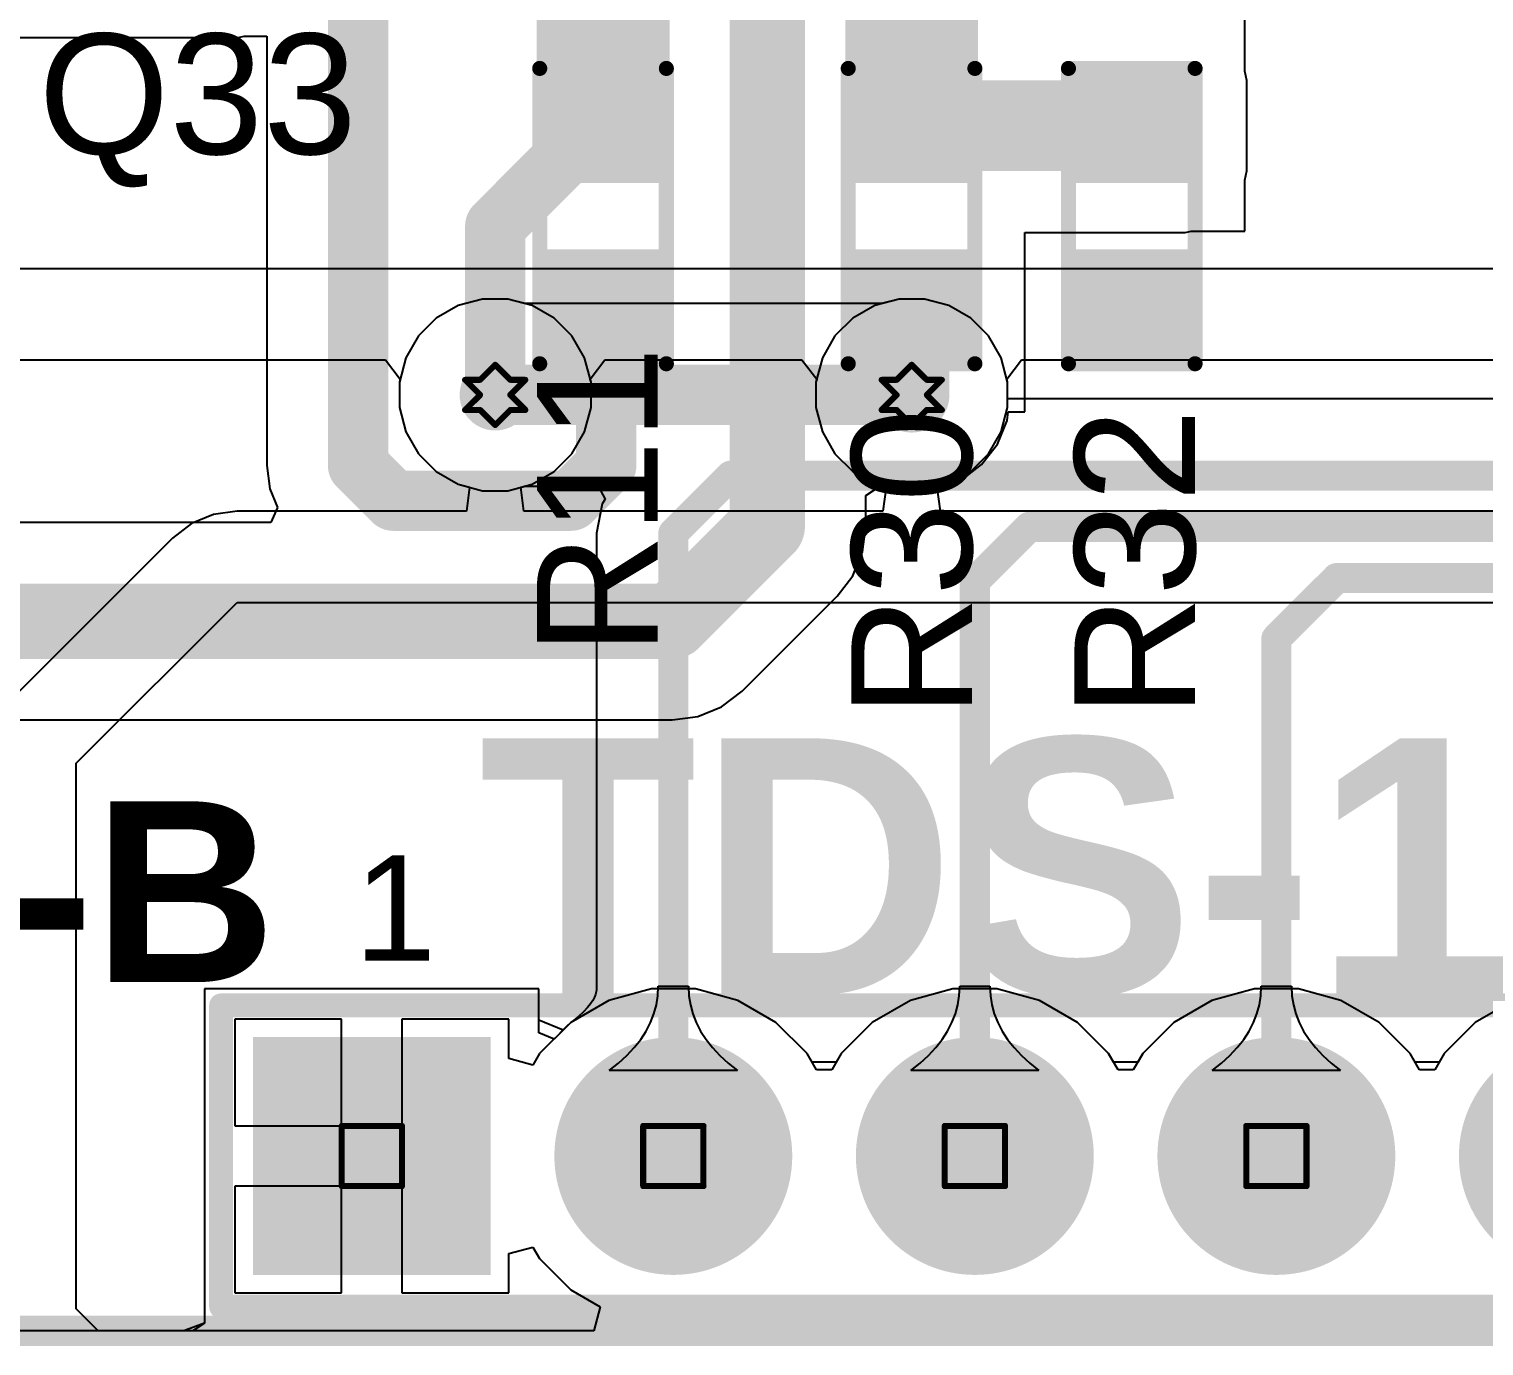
# Model space of a CAD drawing. Header units: inches. Extents: x -3 to 5437, y -3 to 5435.
# Drawn here: x 18.27 to 30.53, y -2.91 to 8.19 of the extents above; entities that cross this region are included whole.
import ezdxf

# ---------------------------------------------------------------- set-up
doc = ezdxf.new("R2010")
doc.units = ezdxf.units.IN
for name, color, linetype in [('Board Outline', 216, 'Continuous'), ('Bottom Layer', 5, 'Continuous'), ('Bottom Solder', 6, 'Continuous'), ('Drill Drawing', 1, 'Continuous'), ('GND', 16, 'Continuous'), ('Multi-Layer', 9, 'Continuous'), ('Pad Holes', 156, 'Continuous'), ('PWR', 76, 'Continuous'), ('Top Layer', 1, 'Continuous'), ('Top Overlay', 2, 'Continuous'), ('Top Paste', 8, 'Continuous'), ('Top Solder', 216, 'Continuous'), ('Via Holes', 16, 'Continuous')]:
    doc.layers.add(name, color=color, linetype=linetype)
doc.styles.add('Arial', font='', dxfattribs={"height": 0.2})
doc.styles.add('Arial_Bold', font='', dxfattribs={"height": 0.2})
doc.styles.get('Arial').set_extended_font_data('Arial')
doc.styles.get('Arial_Bold').set_extended_font_data('Arial', bold=True)

# ---------------------------------------------------------------- blocks, each defined once
blk = doc.blocks.new('RES_0603_309')
at = {"layer": 'Top Layer'}
for points in [[(-0.381, 0.4445), (-0.381, -0.4445), (-1.143, -0.4445), (-1.143, 0.4445)], [(1.143, 0.4445), (1.143, -0.4445), (0.381, -0.4445), (0.381, 0.4445)]]:
    blk.add_hatch(color=1, dxfattribs=at).paths.add_polyline_path(points)
at = {"layer": 'Top Paste'}
for points in [[(-0.381, 0.4445), (-0.381, -0.4445), (-1.143, -0.4445), (-1.143, 0.4445)], [(1.143, 0.4445), (1.143, -0.4445), (0.381, -0.4445), (0.381, 0.4445)]]:
    blk.add_hatch(color=8, dxfattribs=at).paths.add_polyline_path(points)
at = {"layer": 'Top Solder'}
for points in [[(-0.2794, 0.5461), (-0.2794, -0.5461), (-1.2446, -0.5461), (-1.2446, 0.5461)], [(1.2446, 0.5461), (1.2446, -0.5461), (0.2794, -0.5461), (0.2794, 0.5461)]]:
    blk.add_hatch(color=216, dxfattribs=at).paths.add_polyline_path(points)
at = {"layer": 'Top Overlay'}
for points in [[(-1.2446, -0.5334, 0.127, 0.127, 0), (-1.2446, 0.5334, 0.127, 0.127, 0)], [(1.2446, 0.5334, 0.127, 0.127, 0), (-1.2446, 0.5334, 0.127, 0.127, 0)], [(1.2446, -0.5334, 0.127, 0.127, 0), (1.2446, 0.5334, 0.127, 0.127, 0)], [(1.2446, -0.5334, 0.127, 0.127, 0), (-1.2446, -0.5334, 0.127, 0.127, 0)]]:
    blk.add_lwpolyline(points, format="xyseb", dxfattribs=at)
for points in [[(-1.27635, 0.5334, 0.0635, 0.0635, 1), (-1.21285, 0.5334, 0.0635, 0.0635, 1)], [(-1.27635, 0.5334, 0.0635, 0.0635, 1), (-1.21285, 0.5334, 0.0635, 0.0635, 1)], [(1.21285, 0.5334, 0.0635, 0.0635, 1), (1.27635, 0.5334, 0.0635, 0.0635, 1)], [(1.21285, 0.5334, 0.0635, 0.0635, 1), (1.27635, 0.5334, 0.0635, 0.0635, 1)], [(-1.27635, -0.5334, 0.0635, 0.0635, 1), (-1.21285, -0.5334, 0.0635, 0.0635, 1)], [(-1.27635, -0.5334, 0.0635, 0.0635, 1), (-1.21285, -0.5334, 0.0635, 0.0635, 1)], [(1.21285, -0.5334, 0.0635, 0.0635, 1), (1.27635, -0.5334, 0.0635, 0.0635, 1)], [(1.21285, -0.5334, 0.0635, 0.0635, 1), (1.27635, -0.5334, 0.0635, 0.0635, 1)]]:
    blk.add_lwpolyline(points, format="xyseb", close=True, dxfattribs=at)
blk = doc.blocks.new('RES_0603_310')
at = {"layer": 'Top Layer'}
for points in [[(-0.381, 0.4445), (-0.381, -0.4445), (-1.143, -0.4445), (-1.143, 0.4445)], [(1.143, 0.4445), (1.143, -0.4445), (0.381, -0.4445), (0.381, 0.4445)]]:
    blk.add_hatch(color=1, dxfattribs=at).paths.add_polyline_path(points)
at = {"layer": 'Top Paste'}
for points in [[(-0.381, 0.4445), (-0.381, -0.4445), (-1.143, -0.4445), (-1.143, 0.4445)], [(1.143, 0.4445), (1.143, -0.4445), (0.381, -0.4445), (0.381, 0.4445)]]:
    blk.add_hatch(color=8, dxfattribs=at).paths.add_polyline_path(points)
at = {"layer": 'Top Solder'}
for points in [[(-0.2794, 0.5461), (-0.2794, -0.5461), (-1.2446, -0.5461), (-1.2446, 0.5461)], [(1.2446, 0.5461), (1.2446, -0.5461), (0.2794, -0.5461), (0.2794, 0.5461)]]:
    blk.add_hatch(color=216, dxfattribs=at).paths.add_polyline_path(points)
at = {"layer": 'Top Overlay'}
for points in [[(-1.2446, -0.5334, 0.127, 0.127, 0), (-1.2446, 0.5334, 0.127, 0.127, 0)], [(1.2446, 0.5334, 0.127, 0.127, 0), (-1.2446, 0.5334, 0.127, 0.127, 0)], [(1.2446, -0.5334, 0.127, 0.127, 0), (1.2446, 0.5334, 0.127, 0.127, 0)], [(1.2446, -0.5334, 0.127, 0.127, 0), (-1.2446, -0.5334, 0.127, 0.127, 0)]]:
    blk.add_lwpolyline(points, format="xyseb", dxfattribs=at)
for points in [[(-1.27635, 0.5334, 0.0635, 0.0635, 1), (-1.21285, 0.5334, 0.0635, 0.0635, 1)], [(-1.27635, 0.5334, 0.0635, 0.0635, 1), (-1.21285, 0.5334, 0.0635, 0.0635, 1)], [(1.21285, 0.5334, 0.0635, 0.0635, 1), (1.27635, 0.5334, 0.0635, 0.0635, 1)], [(1.21285, 0.5334, 0.0635, 0.0635, 1), (1.27635, 0.5334, 0.0635, 0.0635, 1)], [(-1.27635, -0.5334, 0.0635, 0.0635, 1), (-1.21285, -0.5334, 0.0635, 0.0635, 1)], [(-1.27635, -0.5334, 0.0635, 0.0635, 1), (-1.21285, -0.5334, 0.0635, 0.0635, 1)], [(1.21285, -0.5334, 0.0635, 0.0635, 1), (1.27635, -0.5334, 0.0635, 0.0635, 1)], [(1.21285, -0.5334, 0.0635, 0.0635, 1), (1.27635, -0.5334, 0.0635, 0.0635, 1)]]:
    blk.add_lwpolyline(points, format="xyseb", close=True, dxfattribs=at)
blk = doc.blocks.new('RES_0603_311')
at = {"layer": 'Top Layer'}
for points in [[(-0.381, 0.4445), (-0.381, -0.4445), (-1.143, -0.4445), (-1.143, 0.4445)], [(1.143, 0.4445), (1.143, -0.4445), (0.381, -0.4445), (0.381, 0.4445)]]:
    blk.add_hatch(color=1, dxfattribs=at).paths.add_polyline_path(points)
at = {"layer": 'Top Paste'}
for points in [[(-0.381, 0.4445), (-0.381, -0.4445), (-1.143, -0.4445), (-1.143, 0.4445)], [(1.143, 0.4445), (1.143, -0.4445), (0.381, -0.4445), (0.381, 0.4445)]]:
    blk.add_hatch(color=8, dxfattribs=at).paths.add_polyline_path(points)
at = {"layer": 'Top Solder'}
for points in [[(-0.2794, 0.5461), (-0.2794, -0.5461), (-1.2446, -0.5461), (-1.2446, 0.5461)], [(1.2446, 0.5461), (1.2446, -0.5461), (0.2794, -0.5461), (0.2794, 0.5461)]]:
    blk.add_hatch(color=216, dxfattribs=at).paths.add_polyline_path(points)
at = {"layer": 'Top Overlay'}
for points in [[(-1.2446, -0.5334, 0.127, 0.127, 0), (-1.2446, 0.5334, 0.127, 0.127, 0)], [(1.2446, 0.5334, 0.127, 0.127, 0), (-1.2446, 0.5334, 0.127, 0.127, 0)], [(1.2446, -0.5334, 0.127, 0.127, 0), (1.2446, 0.5334, 0.127, 0.127, 0)], [(1.2446, -0.5334, 0.127, 0.127, 0), (-1.2446, -0.5334, 0.127, 0.127, 0)]]:
    blk.add_lwpolyline(points, format="xyseb", dxfattribs=at)
for points in [[(-1.27635, 0.5334, 0.0635, 0.0635, 1), (-1.21285, 0.5334, 0.0635, 0.0635, 1)], [(-1.27635, 0.5334, 0.0635, 0.0635, 1), (-1.21285, 0.5334, 0.0635, 0.0635, 1)], [(1.21285, 0.5334, 0.0635, 0.0635, 1), (1.27635, 0.5334, 0.0635, 0.0635, 1)], [(1.21285, 0.5334, 0.0635, 0.0635, 1), (1.27635, 0.5334, 0.0635, 0.0635, 1)], [(-1.27635, -0.5334, 0.0635, 0.0635, 1), (-1.21285, -0.5334, 0.0635, 0.0635, 1)], [(-1.27635, -0.5334, 0.0635, 0.0635, 1), (-1.21285, -0.5334, 0.0635, 0.0635, 1)], [(1.21285, -0.5334, 0.0635, 0.0635, 1), (1.27635, -0.5334, 0.0635, 0.0635, 1)], [(1.21285, -0.5334, 0.0635, 0.0635, 1), (1.27635, -0.5334, 0.0635, 0.0635, 1)]]:
    blk.add_lwpolyline(points, format="xyseb", close=True, dxfattribs=at)
blk = doc.blocks.new('HDR1X6_460')
at = {"layer": 'Bottom Layer'}
blk.add_hatch(color=5, dxfattribs=at).paths.add_polyline_path([(-0.9, 0.9), (0.9, 0.9), (0.9, -0.9), (-0.9, -0.9)])
h = blk.add_hatch(color=5, dxfattribs=at)
edge = h.paths.add_edge_path()
edge.add_arc((2.54, 0), 0.9, 0, 360)
h = blk.add_hatch(color=5, dxfattribs=at)
edge = h.paths.add_edge_path()
edge.add_arc((5.08, 0), 0.9, 0, 360)
h = blk.add_hatch(color=5, dxfattribs=at)
edge = h.paths.add_edge_path()
edge.add_arc((7.62, 0), 0.9, 0, 360)
h = blk.add_hatch(color=5, dxfattribs=at)
edge = h.paths.add_edge_path()
edge.add_arc((10.16, 0), 0.9, 0, 360)
at = {"layer": 'Bottom Solder'}
blk.add_hatch(color=6, dxfattribs=at).paths.add_polyline_path([(-1.002, 1.002), (1.002, 1.002), (1.002, -1.002), (-1.002, -1.002)])
h = blk.add_hatch(color=6, dxfattribs=at)
edge = h.paths.add_edge_path()
edge.add_arc((2.54, 0), 1.002, 0, 360)
h = blk.add_hatch(color=6, dxfattribs=at)
edge = h.paths.add_edge_path()
edge.add_arc((5.08, 0), 1.002, 0, 360)
h = blk.add_hatch(color=6, dxfattribs=at)
edge = h.paths.add_edge_path()
edge.add_arc((7.62, 0), 1.002, 0, 360)
h = blk.add_hatch(color=6, dxfattribs=at)
edge = h.paths.add_edge_path()
edge.add_arc((10.16, 0), 1.002, 0, 360)
at = {"layer": 'GND'}
blk.add_hatch(color=16, dxfattribs=at).paths.add_polyline_path([(-0.9, 0.9), (0.9, 0.9), (0.9, -0.9), (-0.9, -0.9)])
h = blk.add_hatch(color=16, dxfattribs=at)
edge = h.paths.add_edge_path()
edge.add_arc((2.54, 0), 0.9, 0, 360)
h = blk.add_hatch(color=16, dxfattribs=at)
edge = h.paths.add_edge_path()
edge.add_arc((5.08, 0), 0.9, 0, 360)
h = blk.add_hatch(color=16, dxfattribs=at)
edge = h.paths.add_edge_path()
edge.add_arc((7.62, 0), 0.9, 0, 360)
h = blk.add_hatch(color=16, dxfattribs=at)
edge = h.paths.add_edge_path()
edge.add_arc((10.16, 0), 0.9, 0, 360)
at = {"layer": 'Multi-Layer'}
blk.add_hatch(color=9, dxfattribs=at).paths.add_polyline_path([(-0.9, 0.9), (0.9, 0.9), (0.9, -0.9), (-0.9, -0.9)])
h = blk.add_hatch(color=9, dxfattribs=at)
edge = h.paths.add_edge_path()
edge.add_arc((2.54, 0), 0.9, 0, 360)
h = blk.add_hatch(color=9, dxfattribs=at)
edge = h.paths.add_edge_path()
edge.add_arc((5.08, 0), 0.9, 0, 360)
h = blk.add_hatch(color=9, dxfattribs=at)
edge = h.paths.add_edge_path()
edge.add_arc((7.62, 0), 0.9, 0, 360)
h = blk.add_hatch(color=9, dxfattribs=at)
edge = h.paths.add_edge_path()
edge.add_arc((10.16, 0), 0.9, 0, 360)
at = {"layer": 'Pad Holes'}
h = blk.add_hatch(color=7, dxfattribs=at)
edge = h.paths.add_edge_path()
edge.add_arc((0, 0), 0.45, 0, 360)
h = blk.add_hatch(color=7, dxfattribs=at)
edge = h.paths.add_edge_path()
edge.add_arc((2.54, 0), 0.45, 0, 360)
h = blk.add_hatch(color=7, dxfattribs=at)
edge = h.paths.add_edge_path()
edge.add_arc((5.08, 0), 0.45, 0, 360)
h = blk.add_hatch(color=7, dxfattribs=at)
edge = h.paths.add_edge_path()
edge.add_arc((7.62, 0), 0.45, 0, 360)
at = {"layer": 'PWR'}
blk.add_hatch(color=76, dxfattribs=at).paths.add_polyline_path([(-0.9, 0.9), (0.9, 0.9), (0.9, -0.9), (-0.9, -0.9)])
h = blk.add_hatch(color=76, dxfattribs=at)
edge = h.paths.add_edge_path()
edge.add_arc((2.54, 0), 0.9, 0, 360)
h = blk.add_hatch(color=76, dxfattribs=at)
edge = h.paths.add_edge_path()
edge.add_arc((5.08, 0), 0.9, 0, 360)
h = blk.add_hatch(color=76, dxfattribs=at)
edge = h.paths.add_edge_path()
edge.add_arc((7.62, 0), 0.9, 0, 360)
h = blk.add_hatch(color=76, dxfattribs=at)
edge = h.paths.add_edge_path()
edge.add_arc((10.16, 0), 0.9, 0, 360)
at = {"layer": 'Top Layer'}
blk.add_hatch(color=1, dxfattribs=at).paths.add_polyline_path([(-0.9, 0.9), (0.9, 0.9), (0.9, -0.9), (-0.9, -0.9)])
h = blk.add_hatch(color=1, dxfattribs=at)
edge = h.paths.add_edge_path()
edge.add_arc((2.54, 0), 0.9, 0, 360)
h = blk.add_hatch(color=1, dxfattribs=at)
edge = h.paths.add_edge_path()
edge.add_arc((5.08, 0), 0.9, 0, 360)
h = blk.add_hatch(color=1, dxfattribs=at)
edge = h.paths.add_edge_path()
edge.add_arc((7.62, 0), 0.9, 0, 360)
h = blk.add_hatch(color=1, dxfattribs=at)
edge = h.paths.add_edge_path()
edge.add_arc((10.16, 0), 0.9, 0, 360)
at = {"layer": 'Top Solder'}
blk.add_hatch(color=216, dxfattribs=at).paths.add_polyline_path([(-1.002, 1.002), (1.002, 1.002), (1.002, -1.002), (-1.002, -1.002)])
h = blk.add_hatch(color=216, dxfattribs=at)
edge = h.paths.add_edge_path()
edge.add_arc((2.54, 0), 1.002, 0, 360)
h = blk.add_hatch(color=216, dxfattribs=at)
edge = h.paths.add_edge_path()
edge.add_arc((5.08, 0), 1.002, 0, 360)
h = blk.add_hatch(color=216, dxfattribs=at)
edge = h.paths.add_edge_path()
edge.add_arc((7.62, 0), 1.002, 0, 360)
h = blk.add_hatch(color=216, dxfattribs=at)
edge = h.paths.add_edge_path()
edge.add_arc((10.16, 0), 1.002, 0, 360)
at = {"layer": 'Top Overlay'}
for points in [[(-1.27, -1.27, 0.2, 0.2, 0), (-1.27, 1.27, 0.2, 0.2, 0)], [(-1.27, 1.27, 0.2, 0.2, 0), (13.97, 1.27, 0.2, 0.2, 0)], [(-1.27, -1.27, 0.2, 0.2, 0), (13.97, -1.27, 0.2, 0.2, 0)]]:
    blk.add_lwpolyline(points, format="xyseb", dxfattribs=at)
for points in [[(-1.32, 1.27, 0.1, 0.1, 1), (-1.22, 1.27, 0.1, 0.1, 1)], [(-1.32, 1.27, 0.1, 0.1, 1), (-1.22, 1.27, 0.1, 0.1, 1)], [(-1.32, -1.27, 0.1, 0.1, 1), (-1.22, -1.27, 0.1, 0.1, 1)], [(-1.32, -1.27, 0.1, 0.1, 1), (-1.22, -1.27, 0.1, 0.1, 1)]]:
    blk.add_lwpolyline(points, format="xyseb", close=True, dxfattribs=at)

msp = doc.modelspace()

# ---------------------------------------------------------------- hatches: boundary and pattern name
at = {"layer": 'Bottom Layer'}
h = msp.add_hatch(color=5, dxfattribs=at)
edge = h.paths.add_edge_path()
edge.add_arc((22.201, 5.109), 0.3, 0, 360)
h = msp.add_hatch(color=5, dxfattribs=at)
edge = h.paths.add_edge_path()
edge.add_arc((25.709, 5.109), 0.3, 0, 360)
at = {"layer": 'Bottom Solder'}
h = msp.add_hatch(color=6, dxfattribs=at)
edge = h.paths.add_edge_path()
edge.add_arc((22.201, 5.109), 0.15, 0, 360)
h = msp.add_hatch(color=6, dxfattribs=at)
edge = h.paths.add_edge_path()
edge.add_arc((25.709, 5.109), 0.15, 0, 360)
at = {"layer": 'GND'}
h = msp.add_hatch(color=16, dxfattribs=at)
edge = h.paths.add_edge_path()
edge.add_arc((22.201, 5.109), 0.3, 0, 360)
h = msp.add_hatch(color=16, dxfattribs=at)
edge = h.paths.add_edge_path()
edge.add_arc((25.709, 5.109), 0.3, 0, 360)
at = {"layer": 'PWR'}
h = msp.add_hatch(color=76, dxfattribs=at)
edge = h.paths.add_edge_path()
edge.add_arc((22.201, 5.109), 0.3, 0, 360)
h = msp.add_hatch(color=76, dxfattribs=at)
edge = h.paths.add_edge_path()
edge.add_arc((25.709, 5.109), 0.3, 0, 360)
at = {"layer": 'Top Layer'}
for points in [[(23.669, 9.46), (22.549, 9.46), (22.549, 6.997), (23.669, 6.997)], [(25.149, 6.997), (26.269, 6.997), (26.269, 9.46), (25.149, 9.46)], [(28.013, 7.759), (25.149, 7.759), (25.149, 6.997), (28.013, 6.997)]]:
    msp.add_hatch(color=1, dxfattribs=at).paths.add_polyline_path(points)
h = msp.add_hatch(color=1, dxfattribs=at)
edge = h.paths.add_edge_path()
edge.add_arc((22.201, 5.109), 0.3, 0, 360)
h = msp.add_hatch(color=1, dxfattribs=at)
edge = h.paths.add_edge_path()
edge.add_arc((25.709, 5.109), 0.3, 0, 360)
at = {"layer": 'Top Solder'}
h = msp.add_hatch(color=216, dxfattribs=at)
edge = h.paths.add_edge_path()
edge.add_arc((22.201, 5.109), 0.15, 0, 360)
h = msp.add_hatch(color=216, dxfattribs=at)
edge = h.paths.add_edge_path()
edge.add_arc((25.709, 5.109), 0.15, 0, 360)
at = {"layer": 'Via Holes'}
h = msp.add_hatch(color=7, dxfattribs=at)
edge = h.paths.add_edge_path()
edge.add_arc((22.201, 5.109), 0.15, 0, 360)
h = msp.add_hatch(color=7, dxfattribs=at)
edge = h.paths.add_edge_path()
edge.add_arc((25.709, 5.109), 0.15, 0, 360)

# ---------------------------------------------------------------- linework, layer by layer
at = {"layer": 'Board Outline'}
msp.add_lwpolyline([(-2.777, -2.78, 0.254, 0.254, 0), (202.223, -2.78, 0.254, 0.254, 0)], format="xyseb", dxfattribs=at)
at = {"layer": 'Bottom Layer'}
for p, q in [((22.094, 5.917), (21.889, 5.862)), ((22.307, 5.917), (22.094, 5.917)), ((22.454, 5.878), (22.307, 5.917)), ((25.603, 5.917), (25.456, 5.878)), ((25.816, 5.917), (25.603, 5.917)), ((26.021, 5.862), (25.816, 5.917)), ((21.889, 5.862), (21.704, 5.756)), ((25.456, 5.878), (22.454, 5.878)), ((26.206, 5.756), (26.021, 5.862)), ((21.704, 5.756), (21.554, 5.606)), ((26.356, 5.606), (26.206, 5.756)), ((21.554, 5.606), (21.448, 5.421)), ((26.462, 5.421), (26.356, 5.606)), ((21.448, 5.421), (21.393, 5.216)), ((26.517, 5.216), (26.462, 5.421)), ((21.393, 5.216), (21.393, 5.003)), ((26.517, 5.076), (26.517, 5.216)), ((50.478, 5.076), (26.517, 5.076)), ((21.393, 5.003), (21.448, 4.798)), ((21.448, 4.798), (21.554, 4.613)), ((21.554, 4.613), (21.704, 4.463)), ((21.704, 4.463), (21.889, 4.356)), ((21.889, 4.356), (22.094, 4.301)), ((22.094, 4.301), (22.307, 4.301)), ((22.307, 4.301), (22.454, 4.341)), ((22.454, 4.341), (23.068, 4.341)), ((23.068, 4.341), (23.128, 4.229)), ((23.103, 4.192), (23.054, 3.944)), ((23.128, 4.229), (23.103, 4.192)), ((23.054, 3.944), (23.054, 0.097)), ((23.57, 0.045), (23.574, 0.125)), ((23.574, 0.125), (23.828, 0.125)), ((23.828, 0.125), (23.832, 0.045)), ((26.11, 0.045), (26.114, 0.125)), ((26.114, 0.125), (26.368, 0.125)), ((26.368, 0.125), (26.372, 0.045)), ((28.65, 0.045), (28.654, 0.125)), ((28.654, 0.125), (28.908, 0.125)), ((28.908, 0.125), (28.912, 0.045)), ((22.569, 0.102), (19.753, 0.102)), ((19.753, 0.102), (19.753, -2.653)), ((22.569, -0.268), (22.569, 0.102)), ((23.022, 0.006), (23.004, -0.023)), ((23.036, 0.032), (23.022, 0.006)), ((23.045, 0.055), (23.036, 0.032)), ((23.051, 0.077), (23.045, 0.055)), ((23.054, 0.097), (23.051, 0.077)), ((23.558, -0.032), (23.57, 0.045)), ((23.832, 0.045), (23.845, -0.032)), ((26.098, -0.032), (26.11, 0.045)), ((26.372, 0.045), (26.385, -0.032)), ((28.638, -0.032), (28.65, 0.045)), ((28.912, 0.045), (28.925, -0.032)), ((22.944, -0.091), (22.902, -0.13)), ((22.978, -0.055), (22.944, -0.091)), ((23.004, -0.023), (22.978, -0.055)), ((23.508, -0.182), (23.537, -0.108)), ((23.537, -0.108), (23.558, -0.032)), ((23.845, -0.032), (23.865, -0.108)), ((23.865, -0.108), (23.894, -0.182)), ((26.048, -0.182), (26.077, -0.108)), ((26.077, -0.108), (26.098, -0.032)), ((26.385, -0.032), (26.405, -0.108)), ((26.405, -0.108), (26.434, -0.182)), ((28.588, -0.182), (28.617, -0.108)), ((28.617, -0.108), (28.638, -0.032)), ((28.925, -0.032), (28.945, -0.108)), ((28.945, -0.108), (28.974, -0.182)), ((22.792, -0.224), (22.696, -0.32)), ((22.795, -0.22), (22.792, -0.224)), ((22.799, -0.218), (22.795, -0.22)), ((22.837, -0.18), (22.799, -0.218)), ((22.85, -0.172), (22.837, -0.18)), ((22.902, -0.13), (22.85, -0.172)), ((23.471, -0.254), (23.508, -0.182)), ((23.894, -0.182), (23.931, -0.254)), ((26.011, -0.254), (26.048, -0.182)), ((26.434, -0.182), (26.471, -0.254)), ((28.551, -0.254), (28.588, -0.182)), ((28.974, -0.182), (29.011, -0.254)), ((22.696, -0.32), (22.569, -0.268)), ((23.372, -0.392), (23.426, -0.324)), ((23.426, -0.324), (23.471, -0.254)), ((23.931, -0.254), (23.977, -0.324)), ((23.977, -0.324), (24.031, -0.392)), ((25.912, -0.392), (25.966, -0.324)), ((25.966, -0.324), (26.011, -0.254)), ((26.471, -0.254), (26.517, -0.324)), ((26.517, -0.324), (26.571, -0.392)), ((28.452, -0.392), (28.506, -0.324)), ((28.506, -0.324), (28.551, -0.254)), ((29.011, -0.254), (29.057, -0.324)), ((29.057, -0.324), (29.111, -0.392)), ((23.24, -0.523), (23.31, -0.459)), ((23.31, -0.459), (23.372, -0.392)), ((24.031, -0.392), (24.093, -0.459)), ((24.093, -0.459), (24.163, -0.523)), ((25.78, -0.523), (25.85, -0.459)), ((25.85, -0.459), (25.912, -0.392)), ((26.571, -0.392), (26.633, -0.459)), ((26.633, -0.459), (26.703, -0.523)), ((28.32, -0.523), (28.39, -0.459)), ((28.39, -0.459), (28.452, -0.392)), ((29.111, -0.392), (29.173, -0.459)), ((29.173, -0.459), (29.243, -0.523)), ((23.161, -0.586), (23.24, -0.523)), ((24.241, -0.586), (23.161, -0.586)), ((24.163, -0.523), (24.241, -0.586)), ((25.701, -0.586), (25.78, -0.523)), ((26.781, -0.586), (25.701, -0.586)), ((26.703, -0.523), (26.781, -0.586)), ((28.241, -0.586), (28.32, -0.523)), ((29.321, -0.586), (28.241, -0.586)), ((29.243, -0.523), (29.321, -0.586)), ((19.753, -2.653), (19.753, -2.714)), ((19.653, -2.78), (17.251, -2.78)), ((19.753, -2.714), (19.653, -2.78))]:
    msp.add_line(p, q, dxfattribs=at)
for points in [[(22.201, 5.109, 0.508, 0.508, 0), (25.685, 5.109, 0.508, 0.508, 0)], [(23.701, 3.944, 0.254, 0.254, 0), (24.185, 4.428, 0.254, 0.254, 0)], [(24.185, 4.428, 0.254, 0.254, 0), (50.746, 4.428, 0.254, 0.254, 0)], [(23.701, -1.306, 0.254, 0.254, 0), (23.701, 3.944, 0.254, 0.254, 0)], [(26.241, 3.538, 0.254, 0.254, 0), (26.7, 3.997, 0.254, 0.254, 0)], [(26.7, 3.997, 0.254, 0.254, 0), (50.925, 3.997, 0.254, 0.254, 0)], [(28.781, 3.055, 0.254, 0.254, 0), (29.291, 3.565, 0.254, 0.254, 0)], [(29.291, 3.565, 0.254, 0.254, 0), (51.104, 3.565, 0.254, 0.254, 0)], [(26.241, -1.306, 0.254, 0.254, 0), (26.241, 3.538, 0.254, 0.254, 0)], [(28.781, -1.306, 0.254, 0.254, 0), (28.781, 3.055, 0.254, 0.254, 0)]]:
    msp.add_lwpolyline(points, format="xyseb", dxfattribs=at)
for points in [[(22.074, 5.109, 0.254, 0.254, 1), (22.328, 5.109, 0.254, 0.254, 1)], [(25.558, 5.109, 0.254, 0.254, 1), (25.812, 5.109, 0.254, 0.254, 1)], [(24.122, 4.428, 0.127, 0.127, 1), (24.249, 4.428, 0.127, 0.127, 1)], [(24.122, 4.428, 0.127, 0.127, 1), (24.249, 4.428, 0.127, 0.127, 1)], [(23.638, 3.944, 0.127, 0.127, 1), (23.765, 3.944, 0.127, 0.127, 1)], [(23.638, 3.944, 0.127, 0.127, 1), (23.765, 3.944, 0.127, 0.127, 1)], [(26.636, 3.997, 0.127, 0.127, 1), (26.763, 3.997, 0.127, 0.127, 1)], [(26.636, 3.997, 0.127, 0.127, 1), (26.763, 3.997, 0.127, 0.127, 1)], [(29.227, 3.565, 0.127, 0.127, 1), (29.354, 3.565, 0.127, 0.127, 1)], [(29.227, 3.565, 0.127, 0.127, 1), (29.354, 3.565, 0.127, 0.127, 1)], [(26.178, 3.538, 0.127, 0.127, 1), (26.305, 3.538, 0.127, 0.127, 1)], [(26.178, 3.538, 0.127, 0.127, 1), (26.305, 3.538, 0.127, 0.127, 1)], [(28.718, 3.055, 0.127, 0.127, 1), (28.845, 3.055, 0.127, 0.127, 1)], [(28.718, 3.055, 0.127, 0.127, 1), (28.845, 3.055, 0.127, 0.127, 1)], [(23.638, -1.306, 0.127, 0.127, 1), (23.765, -1.306, 0.127, 0.127, 1)], [(26.178, -1.306, 0.127, 0.127, 1), (26.305, -1.306, 0.127, 0.127, 1)], [(28.718, -1.306, 0.127, 0.127, 1), (28.845, -1.306, 0.127, 0.127, 1)]]:
    msp.add_lwpolyline(points, format="xyseb", close=True, dxfattribs=at)
at = {"layer": 'Drill Drawing'}
for points in [[(22.074, 5.236, 0.0508, 0.0508, 0), (22.201, 5.363, 0.0508, 0.0508, 0)], [(22.201, 5.363, 0.0508, 0.0508, 0), (22.328, 5.236, 0.0508, 0.0508, 0)], [(25.582, 5.236, 0.0508, 0.0508, 0), (25.709, 5.363, 0.0508, 0.0508, 0)], [(25.709, 5.363, 0.0508, 0.0508, 0), (25.836, 5.236, 0.0508, 0.0508, 0)], [(21.947, 5.236, 0.0508, 0.0508, 0), (22.074, 5.109, 0.0508, 0.0508, 0)], [(21.947, 5.236, 0.0508, 0.0508, 0), (22.074, 5.236, 0.0508, 0.0508, 0)], [(22.328, 5.236, 0.0508, 0.0508, 0), (22.455, 5.236, 0.0508, 0.0508, 0)], [(22.328, 5.109, 0.0508, 0.0508, 0), (22.455, 5.236, 0.0508, 0.0508, 0)], [(25.455, 5.236, 0.0508, 0.0508, 0), (25.582, 5.109, 0.0508, 0.0508, 0)], [(25.455, 5.236, 0.0508, 0.0508, 0), (25.582, 5.236, 0.0508, 0.0508, 0)], [(25.836, 5.236, 0.0508, 0.0508, 0), (25.963, 5.236, 0.0508, 0.0508, 0)], [(25.836, 5.109, 0.0508, 0.0508, 0), (25.963, 5.236, 0.0508, 0.0508, 0)], [(21.947, 4.982, 0.0508, 0.0508, 0), (22.074, 5.109, 0.0508, 0.0508, 0)], [(22.328, 5.109, 0.0508, 0.0508, 0), (22.455, 4.982, 0.0508, 0.0508, 0)], [(25.455, 4.982, 0.0508, 0.0508, 0), (25.582, 5.109, 0.0508, 0.0508, 0)], [(25.836, 5.109, 0.0508, 0.0508, 0), (25.963, 4.982, 0.0508, 0.0508, 0)], [(21.947, 4.982, 0.0508, 0.0508, 0), (22.074, 4.982, 0.0508, 0.0508, 0)], [(22.074, 4.982, 0.0508, 0.0508, 0), (22.201, 4.855, 0.0508, 0.0508, 0)], [(22.201, 4.855, 0.0508, 0.0508, 0), (22.328, 4.982, 0.0508, 0.0508, 0)], [(22.328, 4.982, 0.0508, 0.0508, 0), (22.455, 4.982, 0.0508, 0.0508, 0)], [(25.455, 4.982, 0.0508, 0.0508, 0), (25.582, 4.982, 0.0508, 0.0508, 0)], [(25.582, 4.982, 0.0508, 0.0508, 0), (25.709, 4.855, 0.0508, 0.0508, 0)], [(25.709, 4.855, 0.0508, 0.0508, 0), (25.836, 4.982, 0.0508, 0.0508, 0)], [(25.836, 4.982, 0.0508, 0.0508, 0), (25.963, 4.982, 0.0508, 0.0508, 0)], [(20.907, -1.052, 0.0508, 0.0508, 0), (21.415, -1.052, 0.0508, 0.0508, 0)], [(20.907, -1.56, 0.0508, 0.0508, 0), (20.907, -1.052, 0.0508, 0.0508, 0)], [(21.415, -1.56, 0.0508, 0.0508, 0), (21.415, -1.052, 0.0508, 0.0508, 0)], [(23.447, -1.052, 0.0508, 0.0508, 0), (23.955, -1.052, 0.0508, 0.0508, 0)], [(23.447, -1.56, 0.0508, 0.0508, 0), (23.447, -1.052, 0.0508, 0.0508, 0)], [(23.955, -1.56, 0.0508, 0.0508, 0), (23.955, -1.052, 0.0508, 0.0508, 0)], [(25.987, -1.052, 0.0508, 0.0508, 0), (26.495, -1.052, 0.0508, 0.0508, 0)], [(25.987, -1.56, 0.0508, 0.0508, 0), (25.987, -1.052, 0.0508, 0.0508, 0)], [(26.495, -1.56, 0.0508, 0.0508, 0), (26.495, -1.052, 0.0508, 0.0508, 0)], [(28.527, -1.052, 0.0508, 0.0508, 0), (29.035, -1.052, 0.0508, 0.0508, 0)], [(28.527, -1.56, 0.0508, 0.0508, 0), (28.527, -1.052, 0.0508, 0.0508, 0)], [(29.035, -1.56, 0.0508, 0.0508, 0), (29.035, -1.052, 0.0508, 0.0508, 0)], [(20.907, -1.56, 0.0508, 0.0508, 0), (21.415, -1.56, 0.0508, 0.0508, 0)], [(23.447, -1.56, 0.0508, 0.0508, 0), (23.955, -1.56, 0.0508, 0.0508, 0)], [(25.987, -1.56, 0.0508, 0.0508, 0), (26.495, -1.56, 0.0508, 0.0508, 0)], [(28.527, -1.56, 0.0508, 0.0508, 0), (29.035, -1.56, 0.0508, 0.0508, 0)]]:
    msp.add_lwpolyline(points, format="xyseb", dxfattribs=at)
for points in [[(22.188, 5.363, 0.0254, 0.0254, 1), (22.213, 5.363, 0.0254, 0.0254, 1)], [(22.188, 5.363, 0.0254, 0.0254, 1), (22.213, 5.363, 0.0254, 0.0254, 1)], [(25.697, 5.363, 0.0254, 0.0254, 1), (25.722, 5.363, 0.0254, 0.0254, 1)], [(25.697, 5.363, 0.0254, 0.0254, 1), (25.722, 5.363, 0.0254, 0.0254, 1)], [(21.934, 5.236, 0.0254, 0.0254, 1), (21.959, 5.236, 0.0254, 0.0254, 1)], [(21.934, 5.236, 0.0254, 0.0254, 1), (21.959, 5.236, 0.0254, 0.0254, 1)], [(22.061, 5.236, 0.0254, 0.0254, 1), (22.086, 5.236, 0.0254, 0.0254, 1)], [(22.061, 5.236, 0.0254, 0.0254, 1), (22.086, 5.236, 0.0254, 0.0254, 1)], [(22.315, 5.236, 0.0254, 0.0254, 1), (22.34, 5.236, 0.0254, 0.0254, 1)], [(22.315, 5.236, 0.0254, 0.0254, 1), (22.34, 5.236, 0.0254, 0.0254, 1)], [(22.442, 5.236, 0.0254, 0.0254, 1), (22.467, 5.236, 0.0254, 0.0254, 1)], [(22.442, 5.236, 0.0254, 0.0254, 1), (22.467, 5.236, 0.0254, 0.0254, 1)], [(25.443, 5.236, 0.0254, 0.0254, 1), (25.468, 5.236, 0.0254, 0.0254, 1)], [(25.443, 5.236, 0.0254, 0.0254, 1), (25.468, 5.236, 0.0254, 0.0254, 1)], [(25.57, 5.236, 0.0254, 0.0254, 1), (25.595, 5.236, 0.0254, 0.0254, 1)], [(25.57, 5.236, 0.0254, 0.0254, 1), (25.595, 5.236, 0.0254, 0.0254, 1)], [(25.824, 5.236, 0.0254, 0.0254, 1), (25.849, 5.236, 0.0254, 0.0254, 1)], [(25.824, 5.236, 0.0254, 0.0254, 1), (25.849, 5.236, 0.0254, 0.0254, 1)], [(25.951, 5.236, 0.0254, 0.0254, 1), (25.976, 5.236, 0.0254, 0.0254, 1)], [(25.951, 5.236, 0.0254, 0.0254, 1), (25.976, 5.236, 0.0254, 0.0254, 1)], [(22.061, 5.109, 0.0254, 0.0254, 1), (22.086, 5.109, 0.0254, 0.0254, 1)], [(22.061, 5.109, 0.0254, 0.0254, 1), (22.086, 5.109, 0.0254, 0.0254, 1)], [(22.315, 5.109, 0.0254, 0.0254, 1), (22.34, 5.109, 0.0254, 0.0254, 1)], [(22.315, 5.109, 0.0254, 0.0254, 1), (22.34, 5.109, 0.0254, 0.0254, 1)], [(25.57, 5.109, 0.0254, 0.0254, 1), (25.595, 5.109, 0.0254, 0.0254, 1)], [(25.57, 5.109, 0.0254, 0.0254, 1), (25.595, 5.109, 0.0254, 0.0254, 1)], [(25.824, 5.109, 0.0254, 0.0254, 1), (25.849, 5.109, 0.0254, 0.0254, 1)], [(25.824, 5.109, 0.0254, 0.0254, 1), (25.849, 5.109, 0.0254, 0.0254, 1)], [(21.934, 4.982, 0.0254, 0.0254, 1), (21.959, 4.982, 0.0254, 0.0254, 1)], [(21.934, 4.982, 0.0254, 0.0254, 1), (21.959, 4.982, 0.0254, 0.0254, 1)], [(22.061, 4.982, 0.0254, 0.0254, 1), (22.086, 4.982, 0.0254, 0.0254, 1)], [(22.061, 4.982, 0.0254, 0.0254, 1), (22.086, 4.982, 0.0254, 0.0254, 1)], [(22.315, 4.982, 0.0254, 0.0254, 1), (22.34, 4.982, 0.0254, 0.0254, 1)], [(22.315, 4.982, 0.0254, 0.0254, 1), (22.34, 4.982, 0.0254, 0.0254, 1)], [(22.442, 4.982, 0.0254, 0.0254, 1), (22.467, 4.982, 0.0254, 0.0254, 1)], [(22.442, 4.982, 0.0254, 0.0254, 1), (22.467, 4.982, 0.0254, 0.0254, 1)], [(25.443, 4.982, 0.0254, 0.0254, 1), (25.468, 4.982, 0.0254, 0.0254, 1)], [(25.443, 4.982, 0.0254, 0.0254, 1), (25.468, 4.982, 0.0254, 0.0254, 1)], [(25.57, 4.982, 0.0254, 0.0254, 1), (25.595, 4.982, 0.0254, 0.0254, 1)], [(25.57, 4.982, 0.0254, 0.0254, 1), (25.595, 4.982, 0.0254, 0.0254, 1)], [(25.824, 4.982, 0.0254, 0.0254, 1), (25.849, 4.982, 0.0254, 0.0254, 1)], [(25.824, 4.982, 0.0254, 0.0254, 1), (25.849, 4.982, 0.0254, 0.0254, 1)], [(25.951, 4.982, 0.0254, 0.0254, 1), (25.976, 4.982, 0.0254, 0.0254, 1)], [(25.951, 4.982, 0.0254, 0.0254, 1), (25.976, 4.982, 0.0254, 0.0254, 1)], [(22.188, 4.855, 0.0254, 0.0254, 1), (22.213, 4.855, 0.0254, 0.0254, 1)], [(22.188, 4.855, 0.0254, 0.0254, 1), (22.213, 4.855, 0.0254, 0.0254, 1)], [(25.697, 4.855, 0.0254, 0.0254, 1), (25.722, 4.855, 0.0254, 0.0254, 1)], [(25.697, 4.855, 0.0254, 0.0254, 1), (25.722, 4.855, 0.0254, 0.0254, 1)], [(20.895, -1.052, 0.0254, 0.0254, 1), (20.92, -1.052, 0.0254, 0.0254, 1)], [(20.895, -1.052, 0.0254, 0.0254, 1), (20.92, -1.052, 0.0254, 0.0254, 1)], [(21.403, -1.052, 0.0254, 0.0254, 1), (21.428, -1.052, 0.0254, 0.0254, 1)], [(21.403, -1.052, 0.0254, 0.0254, 1), (21.428, -1.052, 0.0254, 0.0254, 1)], [(23.435, -1.052, 0.0254, 0.0254, 1), (23.46, -1.052, 0.0254, 0.0254, 1)], [(23.435, -1.052, 0.0254, 0.0254, 1), (23.46, -1.052, 0.0254, 0.0254, 1)], [(23.943, -1.052, 0.0254, 0.0254, 1), (23.968, -1.052, 0.0254, 0.0254, 1)], [(23.943, -1.052, 0.0254, 0.0254, 1), (23.968, -1.052, 0.0254, 0.0254, 1)], [(25.975, -1.052, 0.0254, 0.0254, 1), (26, -1.052, 0.0254, 0.0254, 1)], [(25.975, -1.052, 0.0254, 0.0254, 1), (26, -1.052, 0.0254, 0.0254, 1)], [(26.483, -1.052, 0.0254, 0.0254, 1), (26.508, -1.052, 0.0254, 0.0254, 1)], [(26.483, -1.052, 0.0254, 0.0254, 1), (26.508, -1.052, 0.0254, 0.0254, 1)], [(28.515, -1.052, 0.0254, 0.0254, 1), (28.54, -1.052, 0.0254, 0.0254, 1)], [(28.515, -1.052, 0.0254, 0.0254, 1), (28.54, -1.052, 0.0254, 0.0254, 1)], [(29.023, -1.052, 0.0254, 0.0254, 1), (29.048, -1.052, 0.0254, 0.0254, 1)], [(29.023, -1.052, 0.0254, 0.0254, 1), (29.048, -1.052, 0.0254, 0.0254, 1)], [(20.895, -1.56, 0.0254, 0.0254, 1), (20.92, -1.56, 0.0254, 0.0254, 1)], [(20.895, -1.56, 0.0254, 0.0254, 1), (20.92, -1.56, 0.0254, 0.0254, 1)], [(21.403, -1.56, 0.0254, 0.0254, 1), (21.428, -1.56, 0.0254, 0.0254, 1)], [(21.403, -1.56, 0.0254, 0.0254, 1), (21.428, -1.56, 0.0254, 0.0254, 1)], [(23.435, -1.56, 0.0254, 0.0254, 1), (23.46, -1.56, 0.0254, 0.0254, 1)], [(23.435, -1.56, 0.0254, 0.0254, 1), (23.46, -1.56, 0.0254, 0.0254, 1)], [(23.943, -1.56, 0.0254, 0.0254, 1), (23.968, -1.56, 0.0254, 0.0254, 1)], [(23.943, -1.56, 0.0254, 0.0254, 1), (23.968, -1.56, 0.0254, 0.0254, 1)], [(25.975, -1.56, 0.0254, 0.0254, 1), (26, -1.56, 0.0254, 0.0254, 1)], [(25.975, -1.56, 0.0254, 0.0254, 1), (26, -1.56, 0.0254, 0.0254, 1)], [(26.483, -1.56, 0.0254, 0.0254, 1), (26.508, -1.56, 0.0254, 0.0254, 1)], [(26.483, -1.56, 0.0254, 0.0254, 1), (26.508, -1.56, 0.0254, 0.0254, 1)], [(28.515, -1.56, 0.0254, 0.0254, 1), (28.54, -1.56, 0.0254, 0.0254, 1)], [(28.515, -1.56, 0.0254, 0.0254, 1), (28.54, -1.56, 0.0254, 0.0254, 1)], [(29.023, -1.56, 0.0254, 0.0254, 1), (29.048, -1.56, 0.0254, 0.0254, 1)], [(29.023, -1.56, 0.0254, 0.0254, 1), (29.048, -1.56, 0.0254, 0.0254, 1)]]:
    msp.add_lwpolyline(points, format="xyseb", close=True, dxfattribs=at)
at = {"layer": 'GND'}
for p, q in [((22.094, 5.917), (21.889, 5.862)), ((22.307, 5.917), (22.094, 5.917)), ((22.512, 5.862), (22.307, 5.917)), ((25.603, 5.917), (25.398, 5.862)), ((25.816, 5.917), (25.603, 5.917)), ((26.021, 5.862), (25.816, 5.917)), ((21.889, 5.862), (21.704, 5.756)), ((22.697, 5.756), (22.512, 5.862)), ((25.398, 5.862), (25.213, 5.756)), ((26.206, 5.756), (26.021, 5.862)), ((21.704, 5.756), (21.554, 5.606)), ((22.847, 5.606), (22.697, 5.756)), ((25.213, 5.756), (25.063, 5.606)), ((26.356, 5.606), (26.206, 5.756)), ((21.554, 5.606), (21.448, 5.421)), ((22.953, 5.421), (22.847, 5.606)), ((25.063, 5.606), (24.957, 5.421)), ((26.462, 5.421), (26.356, 5.606)), ((21.448, 5.421), (21.393, 5.216)), ((23.009, 5.216), (22.953, 5.421)), ((24.957, 5.421), (24.901, 5.216)), ((26.517, 5.216), (26.462, 5.421)), ((21.393, 5.216), (21.393, 5.003)), ((23.009, 5.003), (23.009, 5.216)), ((24.901, 5.216), (24.901, 5.003)), ((26.517, 5.003), (26.517, 5.216)), ((21.393, 5.003), (21.448, 4.798)), ((22.953, 4.798), (23.009, 5.003)), ((24.901, 5.003), (24.957, 4.798)), ((26.462, 4.798), (26.517, 5.003)), ((21.448, 4.798), (21.554, 4.613)), ((22.847, 4.613), (22.953, 4.798)), ((24.957, 4.798), (25.063, 4.613)), ((26.356, 4.613), (26.462, 4.798)), ((21.554, 4.613), (21.704, 4.463)), ((22.697, 4.463), (22.847, 4.613)), ((25.063, 4.613), (25.213, 4.463)), ((26.206, 4.463), (26.356, 4.613)), ((21.704, 4.463), (21.889, 4.356)), ((22.512, 4.356), (22.697, 4.463)), ((25.213, 4.463), (25.398, 4.356)), ((26.021, 4.356), (26.206, 4.463)), ((21.889, 4.356), (22.094, 4.301)), ((22.094, 4.301), (22.307, 4.301)), ((22.307, 4.301), (22.512, 4.356)), ((25.398, 4.356), (25.603, 4.301)), ((25.603, 4.301), (25.816, 4.301)), ((25.816, 4.301), (26.021, 4.356)), ((22.569, 0.102), (19.753, 0.102)), ((19.753, 0.102), (19.753, -2.576)), ((22.569, -0.16), (22.569, 0.102)), ((23.158, 0.006), (22.837, -0.18)), ((23.516, 0.102), (23.158, 0.006)), ((23.887, 0.102), (23.516, 0.102)), ((24.245, 0.006), (23.887, 0.102)), ((24.566, -0.18), (24.245, 0.006)), ((25.698, 0.006), (25.377, -0.18)), ((26.056, 0.102), (25.698, 0.006)), ((26.427, 0.102), (26.056, 0.102)), ((26.785, 0.006), (26.427, 0.102)), ((27.106, -0.18), (26.785, 0.006)), ((28.238, 0.006), (27.917, -0.18)), ((28.596, 0.102), (28.238, 0.006)), ((28.967, 0.102), (28.596, 0.102)), ((29.325, 0.006), (28.967, 0.102)), ((29.646, -0.18), (29.325, 0.006)), ((30.778, 0.006), (30.457, -0.18)), ((22.772, -0.244), (22.569, -0.16)), ((22.837, -0.18), (22.772, -0.244)), ((24.828, -0.442), (24.566, -0.18)), ((25.377, -0.18), (25.115, -0.442)), ((27.368, -0.442), (27.106, -0.18)), ((27.917, -0.18), (27.655, -0.442)), ((29.908, -0.442), (29.646, -0.18)), ((30.457, -0.18), (30.195, -0.442)), ((24.87, -0.514), (24.828, -0.442)), ((25.115, -0.442), (25.073, -0.514)), ((27.41, -0.514), (27.368, -0.442)), ((27.655, -0.442), (27.613, -0.514)), ((29.95, -0.514), (29.908, -0.442)), ((30.195, -0.442), (30.153, -0.514)), ((25.073, -0.514), (24.87, -0.514)), ((27.613, -0.514), (27.41, -0.514)), ((30.153, -0.514), (29.95, -0.514)), ((19.753, -2.576), (19.753, -2.714)), ((19.577, -2.78), (16.771, -2.78)), ((19.753, -2.714), (19.577, -2.78))]:
    msp.add_line(p, q, dxfattribs=at)
at = {"layer": 'PWR'}
for p, q in [((49.86, 6.172), (14.402, 6.172)), ((14.72, 5.404), (21.276, 5.404)), ((21.276, 5.404), (21.4, 5.242)), ((23.001, 5.242), (23.125, 5.404)), ((23.125, 5.404), (24.785, 5.404)), ((24.785, 5.404), (24.909, 5.242)), ((26.51, 5.242), (26.634, 5.404)), ((26.634, 5.404), (49.86, 5.404)), ((21.4, 5.242), (21.393, 5.216)), ((21.393, 5.216), (21.393, 5.003)), ((23.009, 5.216), (23.001, 5.242)), ((23.009, 5.003), (23.009, 5.216)), ((24.909, 5.242), (24.901, 5.216)), ((24.901, 5.216), (24.901, 5.003)), ((26.517, 5.216), (26.51, 5.242)), ((26.517, 5.003), (26.517, 5.216)), ((21.393, 5.003), (21.448, 4.798)), ((22.953, 4.798), (23.009, 5.003)), ((24.901, 5.003), (24.957, 4.798)), ((26.462, 4.798), (26.517, 5.003)), ((21.448, 4.798), (21.554, 4.613)), ((22.847, 4.613), (22.953, 4.798)), ((24.957, 4.798), (25.063, 4.613)), ((26.356, 4.613), (26.462, 4.798)), ((21.554, 4.613), (21.704, 4.463)), ((22.697, 4.463), (22.847, 4.613)), ((25.063, 4.613), (25.213, 4.463)), ((26.206, 4.463), (26.356, 4.613)), ((21.704, 4.463), (21.889, 4.356)), ((22.512, 4.356), (22.697, 4.463)), ((25.213, 4.463), (25.398, 4.356)), ((26.021, 4.356), (26.206, 4.463)), ((21.889, 4.356), (21.985, 4.331)), ((21.985, 4.331), (21.958, 4.128)), ((22.416, 4.331), (22.512, 4.356)), ((22.443, 4.128), (22.416, 4.331)), ((25.398, 4.356), (25.494, 4.331)), ((25.494, 4.331), (25.467, 4.128)), ((25.925, 4.331), (26.021, 4.356)), ((25.952, 4.128), (25.925, 4.331)), ((19.828, 4.101), (19.642, 4.025)), ((20.027, 4.128), (19.828, 4.101)), ((21.958, 4.128), (20.027, 4.128)), ((25.467, 4.128), (22.443, 4.128)), ((66.414, 4.128), (25.952, 4.128)), ((19.642, 4.025), (19.483, 3.902)), ((19.483, 3.902), (18.128, 2.548)), ((18.672, 2.004), (20.027, 3.359)), ((20.027, 3.359), (66.732, 3.359)), ((18.672, -2.595), (18.672, 2.004)), ((23.158, 0.006), (22.837, -0.18)), ((23.516, 0.102), (23.158, 0.006)), ((23.887, 0.102), (23.516, 0.102)), ((24.245, 0.006), (23.887, 0.102)), ((24.566, -0.18), (24.245, 0.006)), ((25.698, 0.006), (25.377, -0.18)), ((26.056, 0.102), (25.698, 0.006)), ((26.427, 0.102), (26.056, 0.102)), ((26.785, 0.006), (26.427, 0.102)), ((27.106, -0.18), (26.785, 0.006)), ((28.238, 0.006), (27.917, -0.18)), ((28.596, 0.102), (28.238, 0.006)), ((28.967, 0.102), (28.596, 0.102)), ((29.325, 0.006), (28.967, 0.102)), ((29.646, -0.18), (29.325, 0.006)), ((30.778, 0.006), (30.457, -0.18)), ((20.907, -0.152), (20.007, -0.152)), ((20.007, -0.152), (20.007, -1.052)), ((20.907, -1.052), (20.907, -0.152)), ((22.315, -0.152), (21.415, -0.152)), ((21.415, -0.152), (21.415, -1.306)), ((22.315, -0.485), (22.315, -0.152)), ((22.837, -0.18), (22.575, -0.442)), ((24.828, -0.442), (24.566, -0.18)), ((25.377, -0.18), (25.115, -0.442)), ((27.368, -0.442), (27.106, -0.18)), ((27.917, -0.18), (27.655, -0.442)), ((29.908, -0.442), (29.646, -0.18)), ((30.457, -0.18), (30.195, -0.442)), ((22.518, -0.539), (22.315, -0.485)), ((22.575, -0.442), (22.518, -0.539)), ((24.87, -0.514), (24.828, -0.442)), ((25.115, -0.442), (25.073, -0.514)), ((27.41, -0.514), (27.368, -0.442)), ((27.655, -0.442), (27.613, -0.514)), ((29.95, -0.514), (29.908, -0.442)), ((30.195, -0.442), (30.153, -0.514)), ((25.073, -0.514), (24.87, -0.514)), ((27.613, -0.514), (27.41, -0.514)), ((30.153, -0.514), (29.95, -0.514)), ((20.007, -1.052), (20.907, -1.052)), ((21.415, -1.306), (21.415, -2.46)), ((20.907, -1.56), (20.007, -1.56)), ((20.007, -1.56), (20.007, -2.46)), ((20.907, -2.46), (20.907, -1.56)), ((22.315, -2.128), (22.518, -2.074)), ((22.518, -2.074), (22.575, -2.171)), ((22.315, -2.46), (22.315, -2.128)), ((22.575, -2.171), (22.837, -2.433)), ((22.837, -2.433), (23.085, -2.576)), ((20.007, -2.46), (20.907, -2.46)), ((21.415, -2.46), (22.315, -2.46)), ((18.856, -2.78), (18.672, -2.595)), ((23.085, -2.576), (23.031, -2.78)), ((23.031, -2.78), (18.856, -2.78))]:
    msp.add_line(p, q, dxfattribs=at)
at = {"layer": 'Top Layer'}
for p, q in [((28.515, 7.838), (28.515, 8.267)), ((15.469, 8.122), (20.035, 8.122)), ((20.035, 8.122), (20.085, 8.132)), ((20.085, 8.132), (20.276, 8.132)), ((20.276, 8.132), (20.276, 4.515)), ((28.531, 7.759), (28.515, 7.838)), ((28.531, 6.997), (28.531, 7.759)), ((28.515, 6.918), (28.531, 6.997)), ((28.515, 6.489), (28.515, 6.918)), ((26.661, 4.965), (26.661, 6.479)), ((26.661, 6.479), (28.013, 6.479)), ((28.013, 6.479), (28.063, 6.489)), ((28.063, 6.489), (28.515, 6.489)), ((26.514, 4.894), (26.523, 4.965)), ((26.523, 4.965), (26.661, 4.965)), ((26.431, 4.693), (26.514, 4.894)), ((26.298, 4.521), (26.431, 4.693)), ((20.276, 4.515), (20.303, 4.316)), ((26.126, 4.388), (26.298, 4.521)), ((20.303, 4.316), (20.367, 4.161)), ((25.324, 4.261), (25.43, 4.332)), ((25.43, 4.332), (25.494, 4.305)), ((25.494, 4.305), (25.709, 4.277)), ((25.709, 4.277), (25.925, 4.305)), ((25.925, 4.305), (26.126, 4.388)), ((25.324, 4.001), (25.324, 4.261)), ((20.367, 4.161), (20.31, 4.034)), ((20.31, 4.034), (16.975, 4.034)), ((25.296, 3.786), (25.324, 4.001)), ((25.213, 3.585), (25.296, 3.786)), ((25.081, 3.413), (25.213, 3.585)), ((24.281, 2.613), (25.081, 3.413)), ((24.108, 2.48), (24.281, 2.613)), ((23.907, 2.397), (24.108, 2.48)), ((17.32, 2.369), (23.692, 2.369)), ((23.692, 2.369), (23.8, 2.383)), ((23.8, 2.383), (23.907, 2.397)), ((22.569, 0.102), (19.753, 0.102)), ((19.753, 0.102), (19.753, -2.653)), ((22.569, -0.268), (22.569, 0.102)), ((23.158, 0.006), (22.837, -0.18)), ((23.516, 0.102), (23.158, 0.006)), ((23.887, 0.102), (23.516, 0.102)), ((24.245, 0.006), (23.887, 0.102)), ((24.566, -0.18), (24.245, 0.006)), ((25.698, 0.006), (25.377, -0.18)), ((26.056, 0.102), (25.698, 0.006)), ((26.427, 0.102), (26.056, 0.102)), ((26.785, 0.006), (26.427, 0.102)), ((27.106, -0.18), (26.785, 0.006)), ((28.238, 0.006), (27.917, -0.18)), ((28.596, 0.102), (28.238, 0.006)), ((28.967, 0.102), (28.596, 0.102)), ((29.325, 0.006), (28.967, 0.102)), ((29.646, -0.18), (29.325, 0.006)), ((30.778, 0.006), (30.457, -0.18)), ((22.837, -0.18), (22.696, -0.32)), ((24.828, -0.442), (24.566, -0.18)), ((25.377, -0.18), (25.115, -0.442)), ((27.368, -0.442), (27.106, -0.18)), ((27.917, -0.18), (27.655, -0.442)), ((29.908, -0.442), (29.646, -0.18)), ((30.457, -0.18), (30.195, -0.442)), ((22.696, -0.32), (22.569, -0.268)), ((24.908, -0.58), (24.828, -0.442)), ((25.115, -0.442), (25.035, -0.58)), ((27.448, -0.58), (27.368, -0.442)), ((27.655, -0.442), (27.575, -0.58)), ((29.988, -0.58), (29.908, -0.442)), ((30.195, -0.442), (30.115, -0.58)), ((25.035, -0.58), (24.908, -0.58)), ((27.575, -0.58), (27.448, -0.58)), ((30.115, -0.58), (29.988, -0.58)), ((19.753, -2.653), (19.753, -2.714)), ((19.653, -2.78), (17.419, -2.78)), ((19.753, -2.714), (19.653, -2.78))]:
    msp.add_line(p, q, dxfattribs=at)
for points in [[(24.492, 4.001, 0.635, 0.635, 0), (24.492, 11.054, 0.635, 0.635, 0)], [(21.045, 4.515, 0.508, 0.508, 0), (21.045, 9.349, 0.508, 0.508, 0)], [(22.982, 7.251, 0.508, 0.508, 0), (23.109, 7.378, 0.508, 0.508, 0)], [(22.201, 6.532, 0.508, 0.508, 0), (22.919, 7.251, 0.508, 0.508, 0)], [(22.919, 7.251, 0.508, 0.508, 0), (22.982, 7.251, 0.508, 0.508, 0)], [(22.201, 5.168, 0.508, 0.508, 0), (22.201, 6.532, 0.508, 0.508, 0)], [(25.709, 5.109, 0.635, 0.635, 0), (25.709, 5.853, 0.635, 0.635, 0)], [(23.109, 5.854, 0.508, 0.508, 0), (23.136, 5.827, 0.508, 0.508, 0)], [(23.136, 4.515, 0.508, 0.508, 0), (23.136, 5.827, 0.508, 0.508, 0)], [(25.708, 5.854, 0.254, 0.254, 0), (25.709, 5.853, 0.254, 0.254, 0)], [(21.045, 4.515, 0.508, 0.508, 0), (21.343, 4.217, 0.508, 0.508, 0)], [(22.838, 4.217, 0.508, 0.508, 0), (23.136, 4.515, 0.508, 0.508, 0)], [(21.343, 4.217, 0.508, 0.508, 0), (22.838, 4.217, 0.508, 0.508, 0)], [(23.692, 3.201, 0.635, 0.635, 0), (24.492, 4.001, 0.635, 0.635, 0)], [(16.975, 3.201, 0.635, 0.635, 0), (23.692, 3.201, 0.635, 0.635, 0)]]:
    msp.add_lwpolyline(points, format="xyseb", dxfattribs=at)
for points in [[(22.982, 7.378, 0.254, 0.254, 1), (23.236, 7.378, 0.254, 0.254, 1)], [(22.792, 7.251, 0.254, 0.254, 1), (23.046, 7.251, 0.254, 0.254, 1)], [(22.792, 7.251, 0.254, 0.254, 1), (23.046, 7.251, 0.254, 0.254, 1)], [(22.855, 7.251, 0.254, 0.254, 1), (23.109, 7.251, 0.254, 0.254, 1)], [(22.855, 7.251, 0.254, 0.254, 1), (23.109, 7.251, 0.254, 0.254, 1)], [(22.074, 6.532, 0.254, 0.254, 1), (22.328, 6.532, 0.254, 0.254, 1)], [(22.074, 6.532, 0.254, 0.254, 1), (22.328, 6.532, 0.254, 0.254, 1)], [(25.551, 5.853, 0.318, 0.318, 1), (25.868, 5.853, 0.318, 0.318, 1)], [(22.982, 5.854, 0.254, 0.254, 1), (23.236, 5.854, 0.254, 0.254, 1)], [(23.009, 5.827, 0.254, 0.254, 1), (23.263, 5.827, 0.254, 0.254, 1)], [(23.009, 5.827, 0.254, 0.254, 1), (23.263, 5.827, 0.254, 0.254, 1)], [(25.645, 5.854, 0.127, 0.127, 1), (25.772, 5.854, 0.127, 0.127, 1)], [(25.646, 5.853, 0.127, 0.127, 1), (25.773, 5.853, 0.127, 0.127, 1)], [(22.074, 5.168, 0.254, 0.254, 1), (22.328, 5.168, 0.254, 0.254, 1)], [(25.551, 5.109, 0.318, 0.318, 1), (25.868, 5.109, 0.318, 0.318, 1)], [(20.918, 4.515, 0.254, 0.254, 1), (21.172, 4.515, 0.254, 0.254, 1)], [(20.918, 4.515, 0.254, 0.254, 1), (21.172, 4.515, 0.254, 0.254, 1)], [(23.009, 4.515, 0.254, 0.254, 1), (23.263, 4.515, 0.254, 0.254, 1)], [(23.009, 4.515, 0.254, 0.254, 1), (23.263, 4.515, 0.254, 0.254, 1)], [(21.216, 4.217, 0.254, 0.254, 1), (21.47, 4.217, 0.254, 0.254, 1)], [(21.216, 4.217, 0.254, 0.254, 1), (21.47, 4.217, 0.254, 0.254, 1)], [(22.711, 4.217, 0.254, 0.254, 1), (22.965, 4.217, 0.254, 0.254, 1)], [(22.711, 4.217, 0.254, 0.254, 1), (22.965, 4.217, 0.254, 0.254, 1)], [(24.333, 4.001, 0.318, 0.318, 1), (24.651, 4.001, 0.318, 0.318, 1)], [(24.333, 4.001, 0.318, 0.318, 1), (24.651, 4.001, 0.318, 0.318, 1)], [(23.533, 3.201, 0.318, 0.318, 1), (23.851, 3.201, 0.318, 0.318, 1)], [(23.533, 3.201, 0.318, 0.318, 1), (23.851, 3.201, 0.318, 0.318, 1)]]:
    msp.add_lwpolyline(points, format="xyseb", close=True, dxfattribs=at)

# ---------------------------------------------------------------- block references
at = {"rotation": 270}
for name, p in [('RES_0603_311', (23.109, 6.616)), ('RES_0603_310', (25.708, 6.616)), ('RES_0603_309', (27.563, 6.616))]:
    msp.add_blockref(name, p, dxfattribs=at)
msp.add_blockref('HDR1X6_460', (21.161, -1.306))

# ---------------------------------------------------------------- texts
at = {"layer": 'Top Overlay', "style": 'Arial'}
for s, height, p in [('Q33', 1.016, (18.353, 7.138)), ('1', 0.889, (21.013, 0.34))]:
    msp.add_text(s, height=height, dxfattribs=at).set_placement(p)
at = {"layer": 'Top Overlay'}
for s, height, rotation, style, p in [('R11', 1.016, 90, 'Arial', (23.568, 2.914)), ('R30', 1.016, 90, 'Arial', (26.217, 2.391)), ('R32', 1.016, 90, 'Arial', (28.096, 2.391)), ('TDS-1', 2.159, 360, 'Arial_Bold', (22.061, 0.056)), ('VOUT-B', 1.524, 360, 'Arial_Bold', (12.195, 0.16))]:
    msp.add_text(s, height=height, rotation=rotation, dxfattribs=dict(at, style=style)).set_placement(p)

doc.saveas('drawing.dxf')
